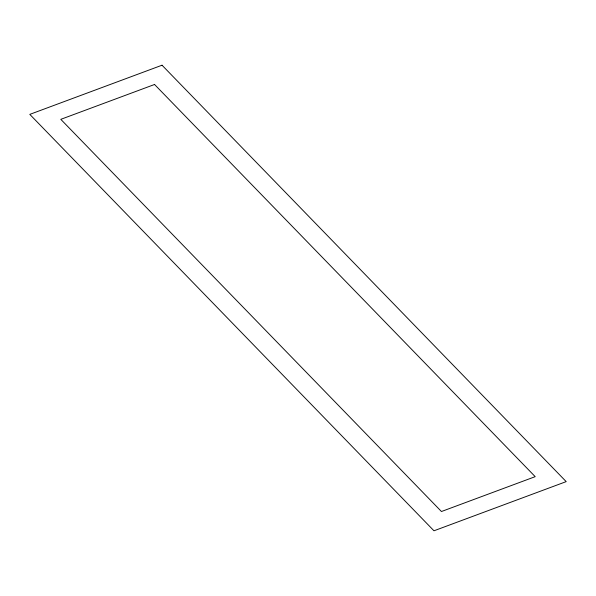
<?xml version="1.0" encoding="UTF-8"?>
<svg xmlns="http://www.w3.org/2000/svg" width="596" height="596" viewBox="0 0 596 596"><rect width="100%" height="100%" fill="white"/><g stroke="black" fill="none" stroke-linecap="round" stroke-linejoin="round"><path stroke-width="0.89" d="M162.03 65.21L29.8 114.38L433.97 530.79L566.2 481.62L162.03 65.21M154.55 84.483L60.799 119.342L441.45 511.517L535.201 476.658L154.55 84.483"/></g></svg>
